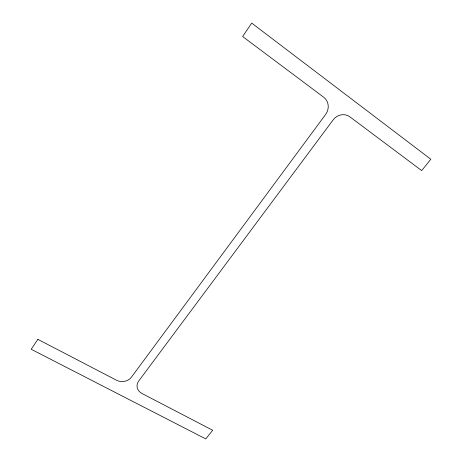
<?xml version="1.0" encoding="UTF-8"?>
<svg xmlns="http://www.w3.org/2000/svg" width="462" height="462" viewBox="0 0 462 462"><rect width="100%" height="100%" fill="white"/><g stroke="black" fill="none" stroke-linecap="round" stroke-linejoin="round"><path stroke-width="0.69" d="M37.884 339.351L31.179 349.266L205.752 438.9L212.693 430.272L141.955 393.48A10.707 9.044 -3.9 0 1 138.692 381.046L333.056 119.999A12.491 11.406 -50.9 0 1 349.815 116.782L421.685 170.599L430.821 159.246L251.715 23.1L242.637 36.527L323.729 97.251A12.688 11.764 -55.4 0 1 325.606 114.489L131.404 377.211A10.892 9.252 -1 0 1 116.47 380.22L37.884 339.351"/></g></svg>
